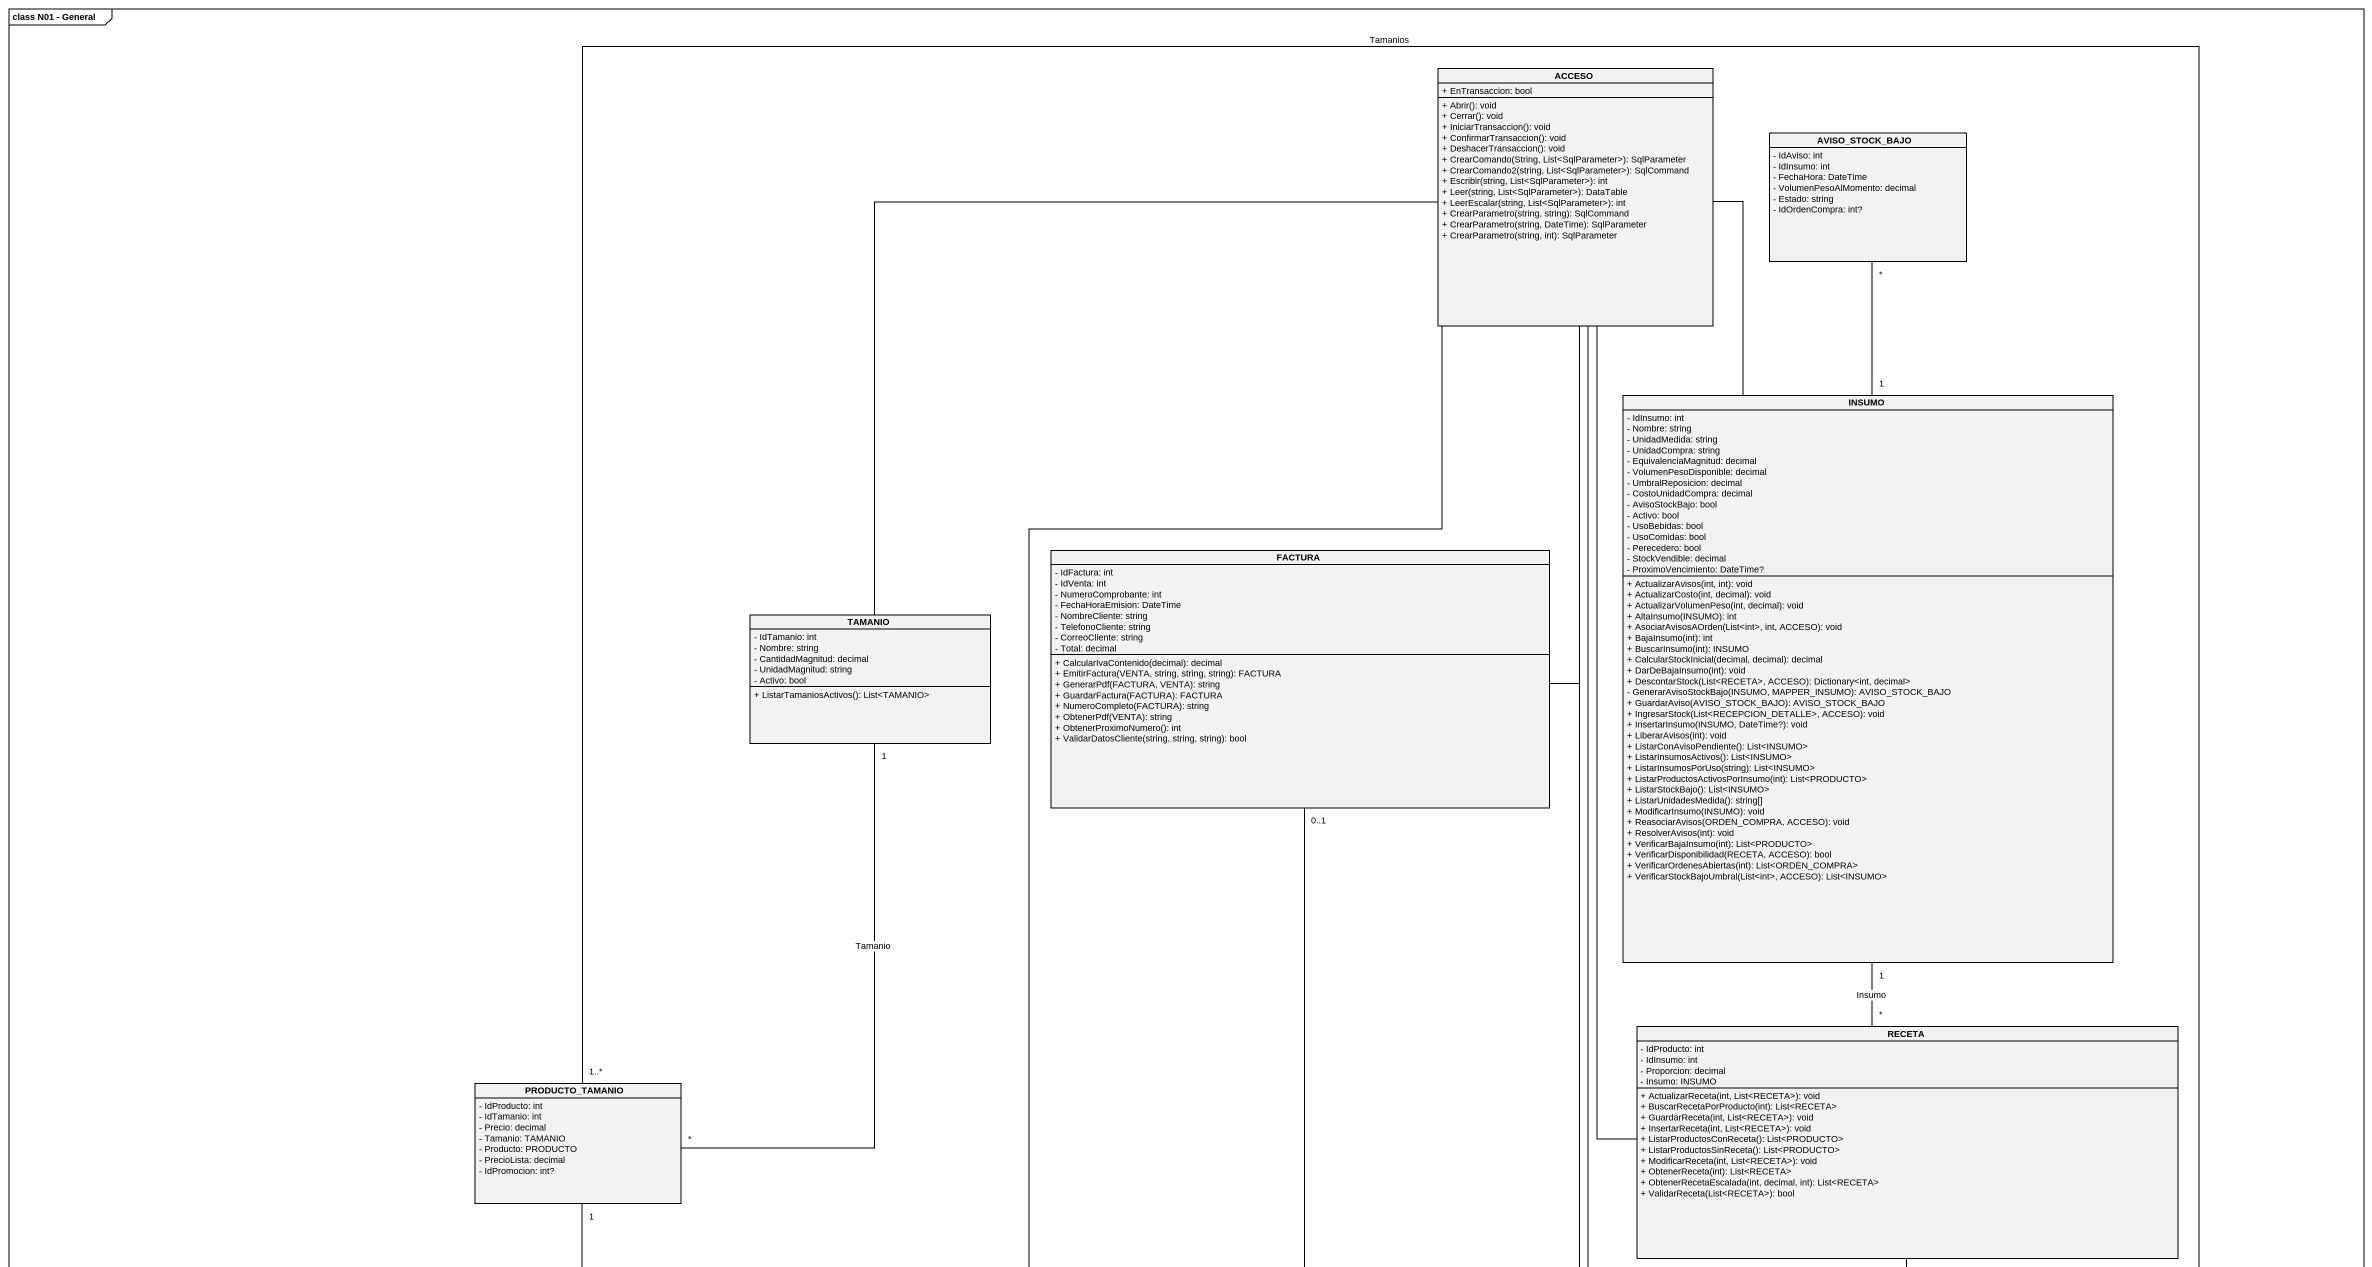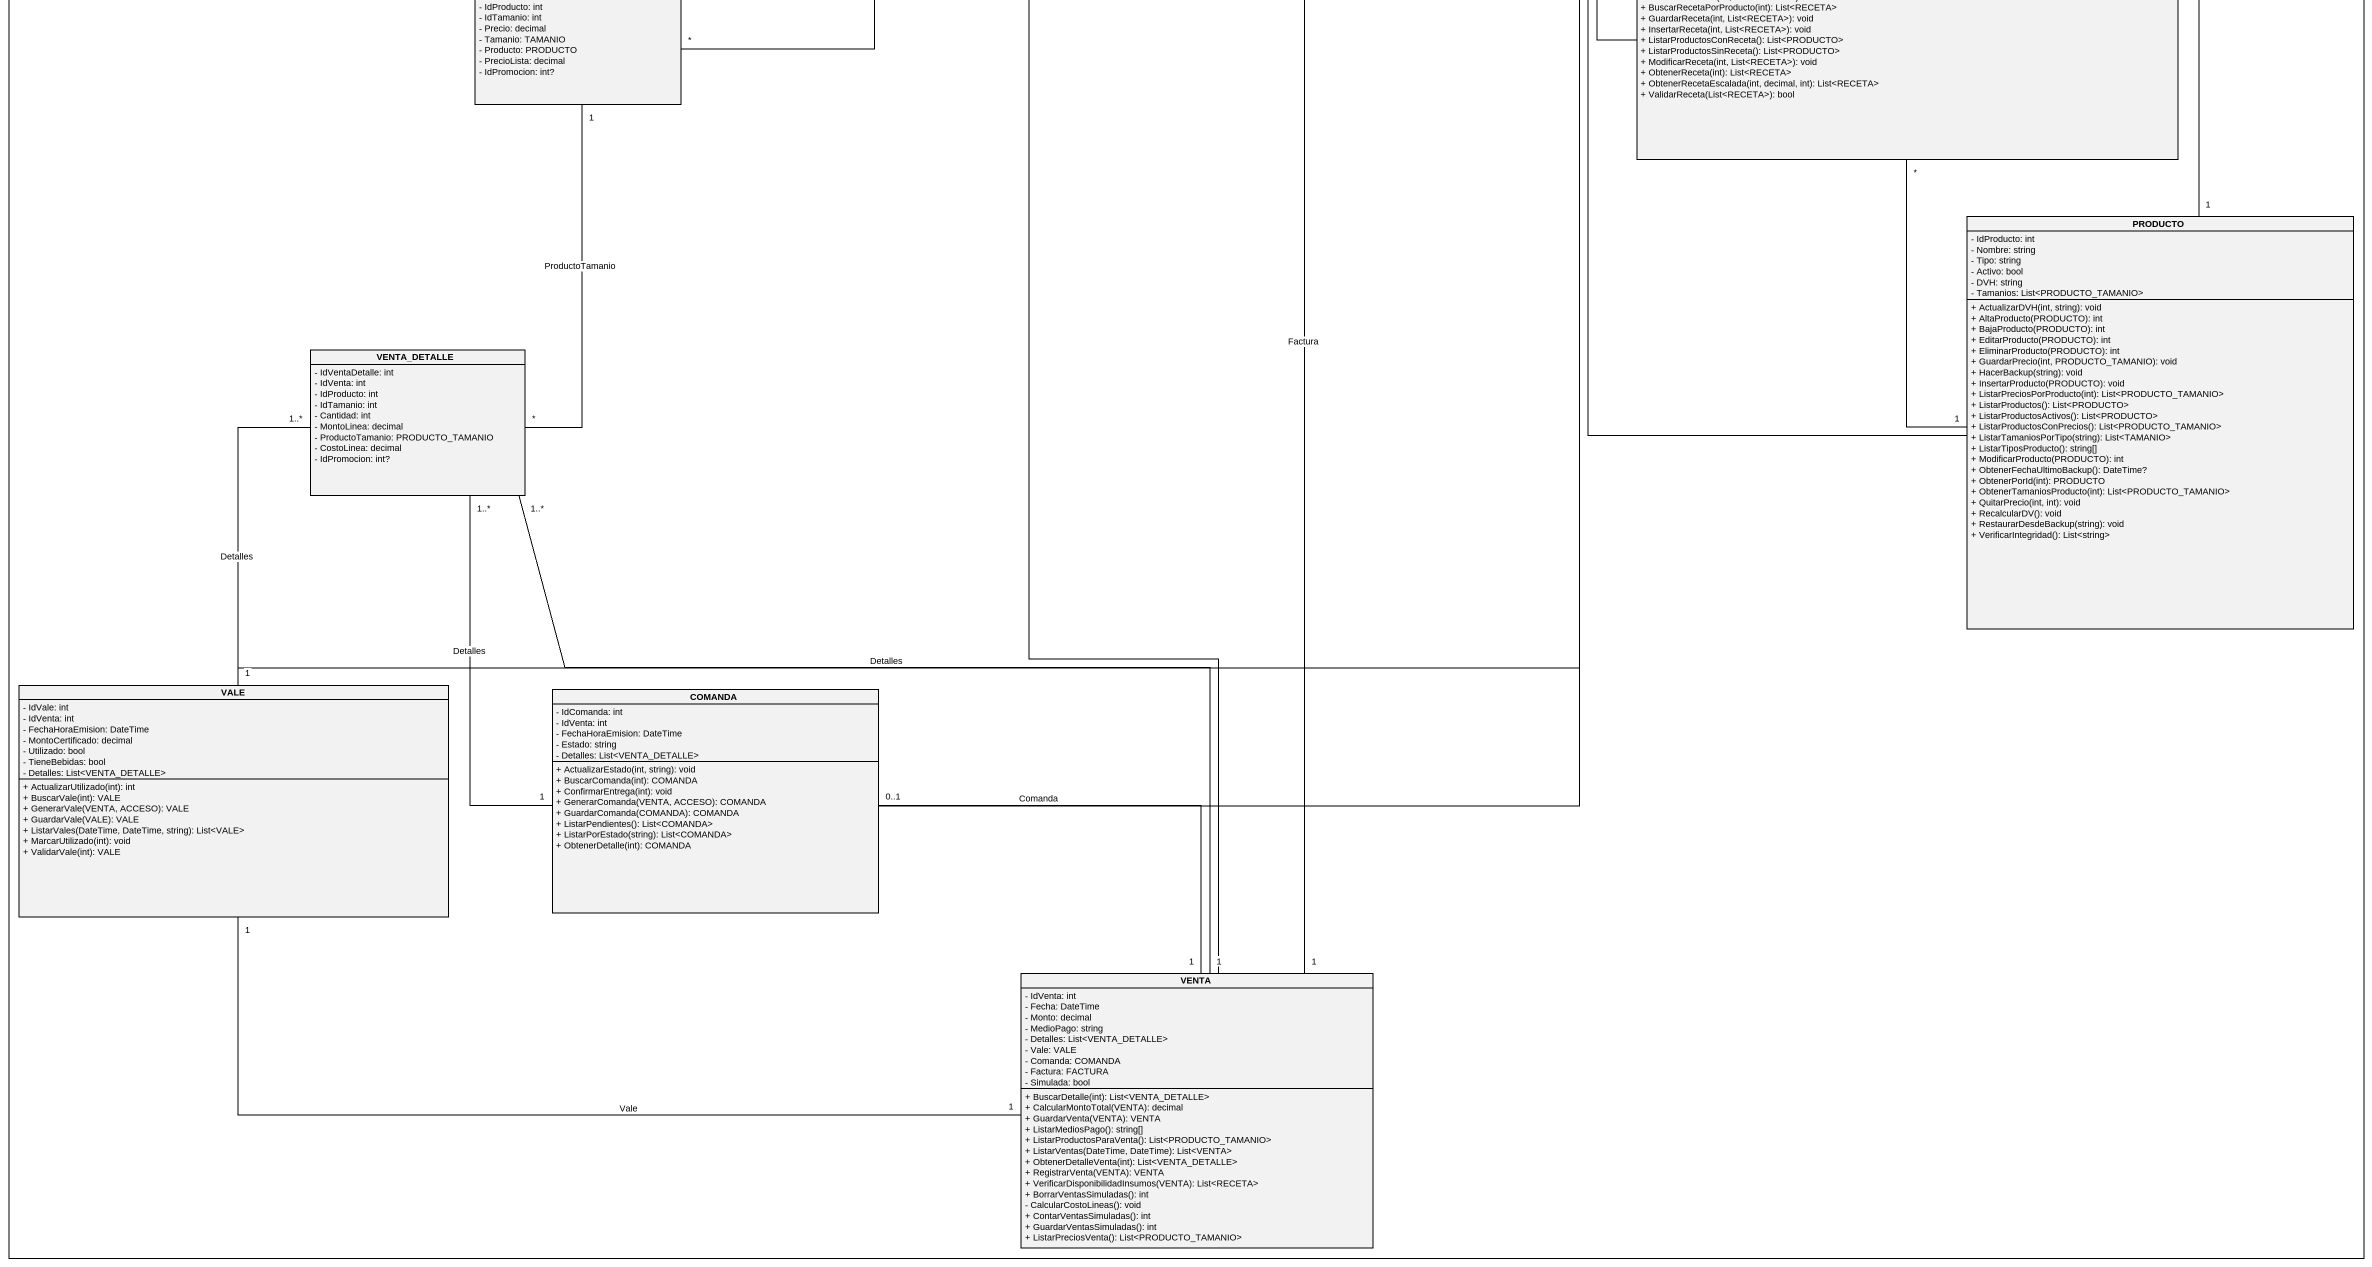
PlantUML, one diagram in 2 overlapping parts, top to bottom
@startuml
mainframe class N01 - General
hide circle
hide empty members
skinparam classAttributeIconSize 0
class ACCESO {
  + EnTransaccion: bool
  + Abrir(): void
  + Cerrar(): void
  + IniciarTransaccion(): void
  + ConfirmarTransaccion(): void
  + DeshacerTransaccion(): void
  + CrearComando(String, List<SqlParameter>): SqlParameter
  + CrearComando2(string, List<SqlParameter>): SqlCommand
  + Escribir(string, List<SqlParameter>): int
  + Leer(string, List<SqlParameter>): DataTable
  + LeerEscalar(string, List<SqlParameter>): int
  + CrearParametro(string, string): SqlCommand
  + CrearParametro(string, DateTime): SqlParameter
  + CrearParametro(string, int): SqlParameter
}
class AVISO_STOCK_BAJO {
  - IdAviso: int
  - IdInsumo: int
  - FechaHora: DateTime
  - VolumenPesoAlMomento: decimal
  - Estado: string
  - IdOrdenCompra: int?
}
class INSUMO {
  - IdInsumo: int
  - Nombre: string
  - UnidadMedida: string
  - UnidadCompra: string
  - EquivalenciaMagnitud: decimal
  - VolumenPesoDisponible: decimal
  - UmbralReposicion: decimal
  - CostoUnidadCompra: decimal
  - AvisoStockBajo: bool
  - Activo: bool
  - UsoBebidas: bool
  - UsoComidas: bool
  - Perecedero: bool
  - StockVendible: decimal
  - ProximoVencimiento: DateTime?
  + ActualizarAvisos(int, int): void
  + ActualizarCosto(int, decimal): void
  + ActualizarVolumenPeso(int, decimal): void
  + AltaInsumo(INSUMO): int
  + AsociarAvisosAOrden(List<int>, int, ACCESO): void
  + BajaInsumo(int): int
  + BuscarInsumo(int): INSUMO
  + CalcularStockInicial(decimal, decimal): decimal
  + DarDeBajaInsumo(int): void
  + DescontarStock(List<RECETA>, ACCESO): Dictionary<int, decimal>
  - GenerarAvisoStockBajo(INSUMO, MAPPER_INSUMO): AVISO_STOCK_BAJO
  + GuardarAviso(AVISO_STOCK_BAJO): AVISO_STOCK_BAJO
  + IngresarStock(List<RECEPCION_DETALLE>, ACCESO): void
  + InsertarInsumo(INSUMO, DateTime?): void
  + LiberarAvisos(int): void
  + ListarConAvisoPendiente(): List<INSUMO>
  + ListarInsumosActivos(): List<INSUMO>
  + ListarInsumosPorUso(string): List<INSUMO>
  + ListarProductosActivosPorInsumo(int): List<PRODUCTO>
  + ListarStockBajo(): List<INSUMO>
  + ListarUnidadesMedida(): string[]
  + ModificarInsumo(INSUMO): void
  + ReasociarAvisos(ORDEN_COMPRA, ACCESO): void
  + ResolverAvisos(int): void
  + VerificarBajaInsumo(int): List<PRODUCTO>
  + VerificarDisponibilidad(RECETA, ACCESO): bool
  + VerificarOrdenesAbiertas(int): List<ORDEN_COMPRA>
  + VerificarStockBajoUmbral(List<int>, ACCESO): List<INSUMO>
}
class FACTURA {
  - IdFactura: int
  - IdVenta: int
  - NumeroComprobante: int
  - FechaHoraEmision: DateTime
  - NombreCliente: string
  - TelefonoCliente: string
  - CorreoCliente: string
  - Total: decimal
  + CalcularIvaContenido(decimal): decimal
  + EmitirFactura(VENTA, string, string, string): FACTURA
  + GenerarPdf(FACTURA, VENTA): string
  + GuardarFactura(FACTURA): FACTURA
  + NumeroCompleto(FACTURA): string
  + ObtenerPdf(VENTA): string
  + ObtenerProximoNumero(): int
  + ValidarDatosCliente(string, string, string): bool
}
class TAMANIO {
  - IdTamanio: int
  - Nombre: string
  - CantidadMagnitud: decimal
  - UnidadMagnitud: string
  - Activo: bool
  + ListarTamaniosActivos(): List<TAMANIO>
}
class RECETA {
  - IdProducto: int
  - IdInsumo: int
  - Proporcion: decimal
  - Insumo: INSUMO
  + ActualizarReceta(int, List<RECETA>): void
  + BuscarRecetaPorProducto(int): List<RECETA>
  + GuardarReceta(int, List<RECETA>): void
  + InsertarReceta(int, List<RECETA>): void
  + ListarProductosConReceta(): List<PRODUCTO>
  + ListarProductosSinReceta(): List<PRODUCTO>
  + ModificarReceta(int, List<RECETA>): void
  + ObtenerReceta(int): List<RECETA>
  + ObtenerRecetaEscalada(int, decimal, int): List<RECETA>
  + ValidarReceta(List<RECETA>): bool
}
class PRODUCTO_TAMANIO {
  - IdProducto: int
  - IdTamanio: int
  - Precio: decimal
  - Tamanio: TAMANIO
  - Producto: PRODUCTO
  - PrecioLista: decimal
  - IdPromocion: int?
}
class PRODUCTO {
  - IdProducto: int
  - Nombre: string
  - Tipo: string
  - Activo: bool
  - DVH: string
  - Tamanios: List<PRODUCTO_TAMANIO>
  + ActualizarDVH(int, string): void
  + AltaProducto(PRODUCTO): int
  + BajaProducto(PRODUCTO): int
  + EditarProducto(PRODUCTO): int
  + EliminarProducto(PRODUCTO): int
  + GuardarPrecio(int, PRODUCTO_TAMANIO): void
  + HacerBackup(string): void
  + InsertarProducto(PRODUCTO): void
  + ListarPreciosPorProducto(int): List<PRODUCTO_TAMANIO>
  + ListarProductos(): List<PRODUCTO>
  + ListarProductosActivos(): List<PRODUCTO>
  + ListarProductosConPrecios(): List<PRODUCTO_TAMANIO>
  + ListarTamaniosPorTipo(string): List<TAMANIO>
  + ListarTiposProducto(): string[]
  + ModificarProducto(PRODUCTO): int
  + ObtenerFechaUltimoBackup(): DateTime?
  + ObtenerPorId(int): PRODUCTO
  + ObtenerTamaniosProducto(int): List<PRODUCTO_TAMANIO>
  + QuitarPrecio(int, int): void
  + RecalcularDV(): void
  + RestaurarDesdeBackup(string): void
  + VerificarIntegridad(): List<string>
}
class VENTA_DETALLE {
  - IdVentaDetalle: int
  - IdVenta: int
  - IdProducto: int
  - IdTamanio: int
  - Cantidad: int
  - MontoLinea: decimal
  - ProductoTamanio: PRODUCTO_TAMANIO
  - CostoLinea: decimal
  - IdPromocion: int?
}
class VALE {
  - IdVale: int
  - IdVenta: int
  - FechaHoraEmision: DateTime
  - MontoCertificado: decimal
  - Utilizado: bool
  - TieneBebidas: bool
  - Detalles: List<VENTA_DETALLE>
  + ActualizarUtilizado(int): int
  + BuscarVale(int): VALE
  + GenerarVale(VENTA, ACCESO): VALE
  + GuardarVale(VALE): VALE
  + ListarVales(DateTime, DateTime, string): List<VALE>
  + MarcarUtilizado(int): void
  + ValidarVale(int): VALE
}
class COMANDA {
  - IdComanda: int
  - IdVenta: int
  - FechaHoraEmision: DateTime
  - Estado: string
  - Detalles: List<VENTA_DETALLE>
  + ActualizarEstado(int, string): void
  + BuscarComanda(int): COMANDA
  + ConfirmarEntrega(int): void
  + GenerarComanda(VENTA, ACCESO): COMANDA
  + GuardarComanda(COMANDA): COMANDA
  + ListarPendientes(): List<COMANDA>
  + ListarPorEstado(string): List<COMANDA>
  + ObtenerDetalle(int): COMANDA
}
class VENTA {
  - IdVenta: int
  - Fecha: DateTime
  - Monto: decimal
  - MedioPago: string
  - Detalles: List<VENTA_DETALLE>
  - Vale: VALE
  - Comanda: COMANDA
  - Factura: FACTURA
  - Simulada: bool
  + BuscarDetalle(int): List<VENTA_DETALLE>
  + CalcularMontoTotal(VENTA): decimal
  + GuardarVenta(VENTA): VENTA
  + ListarMediosPago(): string[]
  + ListarProductosParaVenta(): List<PRODUCTO_TAMANIO>
  + ListarVentas(DateTime, DateTime): List<VENTA>
  + ObtenerDetalleVenta(int): List<VENTA_DETALLE>
  + RegistrarVenta(VENTA): VENTA
  + VerificarDisponibilidadInsumos(VENTA): List<RECETA>
  + BorrarVentasSimuladas(): int
  - CalcularCostoLineas(): void
  + ContarVentasSimuladas(): int
  + GuardarVentasSimuladas(): int
  + ListarPreciosVenta(): List<PRODUCTO_TAMANIO>
}
INSUMO -up- ACCESO
INSUMO "1" -up- "*" AVISO_STOCK_BAJO
FACTURA -up- ACCESO
TAMANIO -up- ACCESO
RECETA -up- ACCESO
RECETA "*" -up- "1" INSUMO : Insumo
PRODUCTO_TAMANIO "*" -up- "1" TAMANIO : Tamanio
PRODUCTO -up- ACCESO
PRODUCTO "1" -up- "*" RECETA
PRODUCTO "1" -left- "1..*" PRODUCTO_TAMANIO : Tamanios
VENTA_DETALLE "*" -up- "1" PRODUCTO_TAMANIO : ProductoTamanio
VALE -up- ACCESO
VALE "1" -up- "1..*" VENTA_DETALLE : Detalles
COMANDA -up- ACCESO
COMANDA "1" -up- "1..*" VENTA_DETALLE : Detalles
VENTA -up- ACCESO
VENTA "1" -up- "0..1" FACTURA : Factura
VENTA "1" -up- "1..*" VENTA_DETALLE : Detalles
VENTA "1" -left- "1" VALE : Vale
VENTA "1" -up- "0..1" COMANDA : Comanda
@enduml
